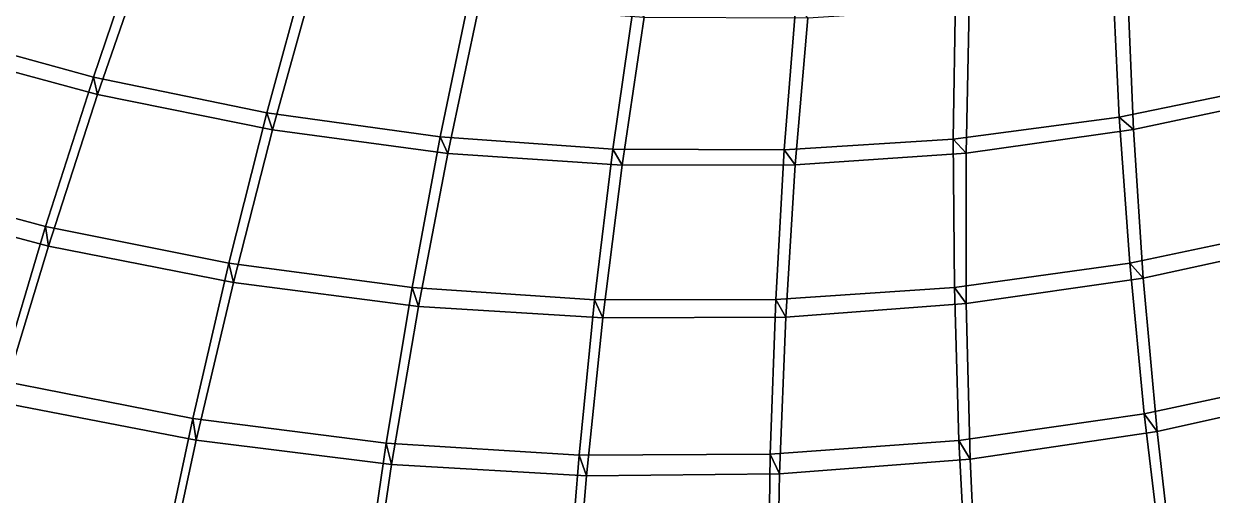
# Model space of a CAD drawing. Header units: metres. Extents: x -2184624 to 1125696, y -1900362 to 1900362.
# Drawn here: x -551038 to -128531, y -1262434 to -1094813 of the extents above; entities that cross this region are included whole.
import ezdxf

# ---------------------------------------------------------------- set-up
doc = ezdxf.new("R2010")
doc.units = ezdxf.units.M

msp = doc.modelspace()

# ---------------------------------------------------------------- linework, layer by layer
at = {"layer": '1'}
for points in [[(-508812.5, -1062348.4, 437059.47), (-526291.1, -1113743.9, 423309.38), (-587549.2, -1096921.9, 432431), (-566747.8, -1046106.9, 446684.44)], [(-506846.06, -1067899.6, 457030.66), (-524790.5, -1120011.6, 443425.56), (-586636.94, -1103269.4, 452347.88), (-565340.56, -1051754.6, 466459.38)], [(-450552.7, -1074679.1, 427025.7), (-464684.62, -1126438.5, 413800.25), (-526291.1, -1113743.9, 423309.38), (-508812.5, -1062348.4, 437059.47)], [(-526291.1, -1113743.9, 423309.38), (-524790.5, -1120011.6, 443425.56), (-506846.06, -1067899.6, 457030.66), (-508812.5, -1062348.4, 437059.47)], [(-508812.5, -1062348.4, 437059.47), (-506846.06, -1067899.6, 457030.66), (-524790.5, -1120011.6, 443425.56), (-526291.1, -1113743.9, 423309.38)], [(-448017.5, -1080079.6, 447202.44), (-462586.44, -1132570.5, 434125.5), (-524790.5, -1120011.6, 443425.56), (-506846.06, -1067899.6, 457030.66)], [(-109656.336, -1066810.4, 357260.38), (-104064.37, -1116166.2, 347641.1), (-161611.16, -1127977.4, 359886.56), (-164037.08, -1077679.6, 370163.75)], [(-103670.945, -1069950.1, 378853.94), (-98371.65, -1120092.5, 369424.4), (-156500.22, -1132458.1, 381403.62), (-158614.89, -1081379.4, 391501.3)], [(-392240.94, -1083081.2, 416571.97), (-403016.78, -1134985.9, 403892.1), (-464684.62, -1126438.5, 413800.25), (-450552.7, -1074679.1, 427025.7)], [(-464684.62, -1126438.5, 413800.25), (-462586.44, -1132570.5, 434125.5), (-448017.5, -1080079.6, 447202.44), (-450552.7, -1074679.1, 427025.7)], [(-450552.7, -1074679.1, 427025.7), (-448017.5, -1080079.6, 447202.44), (-462586.44, -1132570.5, 434125.5), (-464684.62, -1126438.5, 413800.25)], [(-389130.2, -1088273, 436963.4), (-400314.9, -1140922.4, 424436.28), (-462586.44, -1132570.5, 434125.5), (-448017.5, -1080079.6, 447202.44)], [(-164037.08, -1077679.6, 370163.75), (-161611.16, -1127977.4, 359886.56), (-220579.12, -1135833.5, 371597.06), (-219769.44, -1084807.8, 382509.06)], [(-158614.89, -1081379.4, 391501.3), (-156500.22, -1132458.1, 381403.62), (-216062.31, -1140787.8, 392856.7), (-214919.94, -1088987.8, 403597.7)], [(-161611.16, -1127977.4, 359886.56), (-156500.22, -1132458.1, 381403.62), (-158614.89, -1081379.4, 391501.3), (-164037.08, -1077679.6, 370163.75)], [(-164037.08, -1077679.6, 370163.75), (-158614.89, -1081379.4, 391501.3), (-156500.22, -1132458.1, 381403.62), (-161611.16, -1127977.4, 359886.56)], [(-334153.5, -1087555.1, 405682.94), (-341579.9, -1139385.5, 393569.97), (-403016.78, -1134985.9, 403892.1), (-392240.94, -1083081.2, 416571.97)], [(-403016.78, -1134985.9, 403892.1), (-400314.9, -1140922.4, 424436.28), (-389130.2, -1088273, 436963.4), (-392240.94, -1083081.2, 416571.97)], [(-392240.94, -1083081.2, 416571.97), (-389130.2, -1088273, 436963.4), (-400314.9, -1140922.4, 424436.28), (-403016.78, -1134985.9, 403892.1)], [(-219769.44, -1084807.8, 382509.06), (-220579.12, -1135833.5, 371597.06), (-280668.34, -1139655.2, 382813.84), (-276569.25, -1088118.5, 394337.4)], [(-220579.12, -1135833.5, 371597.06), (-216062.31, -1140787.8, 392856.7), (-214919.94, -1088987.8, 403597.7), (-219769.44, -1084807.8, 382509.06)], [(-219769.44, -1084807.8, 382509.06), (-214919.94, -1088987.8, 403597.7), (-216062.31, -1140787.8, 392856.7), (-220579.12, -1135833.5, 371597.06)], [(-330463.12, -1092476.6, 426298.06), (-338271.4, -1145063.2, 414342.97), (-400314.9, -1140922.4, 424436.28), (-389130.2, -1088273, 436963.4)], [(-276569.25, -1088118.5, 394337.4), (-280668.34, -1139655.2, 382813.84), (-341579.9, -1139385.5, 393569.97), (-334153.5, -1087555.1, 405682.94)], [(-341579.9, -1139385.5, 393569.97), (-338271.4, -1145063.2, 414342.97), (-330463.12, -1092476.6, 426298.06), (-334153.5, -1087555.1, 405682.94)], [(-334153.5, -1087555.1, 405682.94), (-330463.12, -1092476.6, 426298.06), (-338271.4, -1145063.2, 414342.97), (-341579.9, -1139385.5, 393569.97)], [(-280668.34, -1139655.2, 382813.84), (-276753.66, -1145007, 403825.34), (-272298.2, -1092704.2, 415185.1), (-276569.25, -1088118.5, 394337.4)], [(-276569.25, -1088118.5, 394337.4), (-272298.2, -1092704.2, 415185.1), (-276753.66, -1145007, 403825.34), (-280668.34, -1139655.2, 382813.84)], [(-214919.94, -1088987.8, 403597.7), (-216062.31, -1140787.8, 392856.7), (-276753.66, -1145007, 403825.34), (-272298.2, -1092704.2, 415185.1)], [(-272298.2, -1092704.2, 415185.1), (-276753.66, -1145007, 403825.34), (-338271.4, -1145063.2, 414342.97), (-330463.12, -1092476.6, 426298.06)], [(-526291.1, -1113743.9, 423309.38), (-543253.3, -1166847, 406751.6), (-607959.7, -1149422.6, 415319.97), (-587549.2, -1096921.9, 432431)], [(-526291.1, -1113743.9, 423309.38), (-524790.5, -1120011.6, 443425.56), (-586636.94, -1103269.4, 452347.88), (-587549.2, -1096921.9, 432431)], [(-587549.2, -1096921.9, 432431), (-586636.94, -1103269.4, 452347.88), (-524790.5, -1120011.6, 443425.56), (-526291.1, -1113743.9, 423309.38)], [(-524790.5, -1120011.6, 443425.56), (-542211.56, -1173880.5, 427034.34), (-607539.44, -1156518.6, 435401.16), (-586636.94, -1103269.4, 452347.88)], [(-464684.62, -1126438.5, 413800.25), (-478170.75, -1179918.4, 397818.88), (-543253.3, -1166847, 406751.6), (-526291.1, -1113743.9, 423309.38)], [(-543253.3, -1166847, 406751.6), (-542211.56, -1173880.5, 427034.34), (-524790.5, -1120011.6, 443425.56), (-526291.1, -1113743.9, 423309.38)], [(-526291.1, -1113743.9, 423309.38), (-524790.5, -1120011.6, 443425.56), (-542211.56, -1173880.5, 427034.34), (-543253.3, -1166847, 406751.6)], [(-464684.62, -1126438.5, 413800.25), (-462586.44, -1132570.5, 434125.5), (-524790.5, -1120011.6, 443425.56), (-526291.1, -1113743.9, 423309.38)], [(-526291.1, -1113743.9, 423309.38), (-524790.5, -1120011.6, 443425.56), (-462586.44, -1132570.5, 434125.5), (-464684.62, -1126438.5, 413800.25)], [(-104064.37, -1116166.2, 347641.1), (-98371.65, -1120092.5, 369424.4), (-156500.22, -1132458.1, 381403.62), (-161611.16, -1127977.4, 359886.56)], [(-104064.37, -1116166.2, 347641.1), (-97007.88, -1167137, 335632.28), (-157860.11, -1179931.2, 347150.3), (-161611.16, -1127977.4, 359886.56)], [(-161611.16, -1127977.4, 359886.56), (-156500.22, -1132458.1, 381403.62), (-98371.65, -1120092.5, 369424.4), (-104064.37, -1116166.2, 347641.1)], [(-462586.44, -1132570.5, 434125.5), (-476498.88, -1186831.1, 418313.5), (-542211.56, -1173880.5, 427034.34), (-524790.5, -1120011.6, 443425.56)], [(-98371.65, -1120092.5, 369424.4), (-91574.68, -1171895.8, 357619.28), (-153030.92, -1185240, 368862.3), (-156500.22, -1132458.1, 381403.62)], [(-403016.78, -1134985.9, 403892.1), (-413015.28, -1188616.1, 388510.4), (-478170.75, -1179918.4, 397818.88), (-464684.62, -1126438.5, 413800.25)], [(-478170.75, -1179918.4, 397818.88), (-476498.88, -1186831.1, 418313.5), (-462586.44, -1132570.5, 434125.5), (-464684.62, -1126438.5, 413800.25)], [(-464684.62, -1126438.5, 413800.25), (-462586.44, -1132570.5, 434125.5), (-476498.88, -1186831.1, 418313.5), (-478170.75, -1179918.4, 397818.88)], [(-403016.78, -1134985.9, 403892.1), (-400314.9, -1140922.4, 424436.28), (-462586.44, -1132570.5, 434125.5), (-464684.62, -1126438.5, 413800.25)], [(-464684.62, -1126438.5, 413800.25), (-462586.44, -1132570.5, 434125.5), (-400314.9, -1140922.4, 424436.28), (-403016.78, -1134985.9, 403892.1)], [(-161611.16, -1127977.4, 359886.56), (-156500.22, -1132458.1, 381403.62), (-216062.31, -1140787.8, 392856.7), (-220579.12, -1135833.5, 371597.06)], [(-161611.16, -1127977.4, 359886.56), (-157860.11, -1179931.2, 347150.3), (-220202.84, -1188546.4, 358160.97), (-220579.12, -1135833.5, 371597.06)], [(-220579.12, -1135833.5, 371597.06), (-216062.31, -1140787.8, 392856.7), (-156500.22, -1132458.1, 381403.62), (-161611.16, -1127977.4, 359886.56)], [(-157860.11, -1179931.2, 347150.3), (-153030.92, -1185240, 368862.3), (-156500.22, -1132458.1, 381403.62), (-161611.16, -1127977.4, 359886.56)], [(-161611.16, -1127977.4, 359886.56), (-156500.22, -1132458.1, 381403.62), (-153030.92, -1185240, 368862.3), (-157860.11, -1179931.2, 347150.3)], [(-400314.9, -1140922.4, 424436.28), (-410707.84, -1195346.4, 409227.28), (-476498.88, -1186831.1, 418313.5), (-462586.44, -1132570.5, 434125.5)], [(-341579.9, -1139385.5, 393569.97), (-348094.56, -1192937.8, 378812.2), (-413015.28, -1188616.1, 388510.4), (-403016.78, -1134985.9, 403892.1)], [(-413015.28, -1188616.1, 388510.4), (-410707.84, -1195346.4, 409227.28), (-400314.9, -1140922.4, 424436.28), (-403016.78, -1134985.9, 403892.1)], [(-403016.78, -1134985.9, 403892.1), (-400314.9, -1140922.4, 424436.28), (-410707.84, -1195346.4, 409227.28), (-413015.28, -1188616.1, 388510.4)], [(-341579.9, -1139385.5, 393569.97), (-338271.4, -1145063.2, 414342.97), (-400314.9, -1140922.4, 424436.28), (-403016.78, -1134985.9, 403892.1)], [(-403016.78, -1134985.9, 403892.1), (-400314.9, -1140922.4, 424436.28), (-338271.4, -1145063.2, 414342.97), (-341579.9, -1139385.5, 393569.97)], [(-220579.12, -1135833.5, 371597.06), (-220202.84, -1188546.4, 358160.97), (-283719.38, -1192901.6, 368704.22), (-280668.34, -1139655.2, 382813.84)], [(-220579.12, -1135833.5, 371597.06), (-216062.31, -1140787.8, 392856.7), (-276753.66, -1145007, 403825.34), (-280668.34, -1139655.2, 382813.84)], [(-280668.34, -1139655.2, 382813.84), (-276753.66, -1145007, 403825.34), (-216062.31, -1140787.8, 392856.7), (-220579.12, -1135833.5, 371597.06)], [(-220202.84, -1188546.4, 358160.97), (-215992.84, -1194322.6, 379608.28), (-216062.31, -1140787.8, 392856.7), (-220579.12, -1135833.5, 371597.06)], [(-220579.12, -1135833.5, 371597.06), (-216062.31, -1140787.8, 392856.7), (-215992.84, -1194322.6, 379608.28), (-220202.84, -1188546.4, 358160.97)], [(-156500.22, -1132458.1, 381403.62), (-153030.92, -1185240, 368862.3), (-215992.84, -1194322.6, 379608.28), (-216062.31, -1140787.8, 392856.7)], [(-280668.34, -1139655.2, 382813.84), (-283719.38, -1192901.6, 368704.22), (-348094.56, -1192937.8, 378812.2), (-341579.9, -1139385.5, 393569.97)], [(-348094.56, -1192937.8, 378812.2), (-345149.7, -1199420.5, 399761.94), (-338271.4, -1145063.2, 414342.97), (-341579.9, -1139385.5, 393569.97)], [(-341579.9, -1139385.5, 393569.97), (-338271.4, -1145063.2, 414342.97), (-345149.7, -1199420.5, 399761.94), (-348094.56, -1192937.8, 378812.2)], [(-280668.34, -1139655.2, 382813.84), (-276753.66, -1145007, 403825.34), (-338271.4, -1145063.2, 414342.97), (-341579.9, -1139385.5, 393569.97)], [(-341579.9, -1139385.5, 393569.97), (-338271.4, -1145063.2, 414342.97), (-276753.66, -1145007, 403825.34), (-280668.34, -1139655.2, 382813.84)], [(-283719.38, -1192901.6, 368704.22), (-280138.94, -1199067.6, 389897.4), (-276753.66, -1145007, 403825.34), (-280668.34, -1139655.2, 382813.84)], [(-280668.34, -1139655.2, 382813.84), (-276753.66, -1145007, 403825.34), (-280138.94, -1199067.6, 389897.4), (-283719.38, -1192901.6, 368704.22)], [(-338271.4, -1145063.2, 414342.97), (-345149.7, -1199420.5, 399761.94), (-410707.84, -1195346.4, 409227.28), (-400314.9, -1140922.4, 424436.28)], [(-216062.31, -1140787.8, 392856.7), (-215992.84, -1194322.6, 379608.28), (-280138.94, -1199067.6, 389897.4), (-276753.66, -1145007, 403825.34)], [(-276753.66, -1145007, 403825.34), (-280138.94, -1199067.6, 389897.4), (-345149.7, -1199420.5, 399761.94), (-338271.4, -1145063.2, 414342.97)], [(-543253.3, -1166847, 406751.6), (-559641.06, -1221640.2, 387212.28), (-627921.75, -1203592, 395178.25), (-607959.7, -1149422.6, 415319.97)], [(-543253.3, -1166847, 406751.6), (-542211.56, -1173880.5, 427034.34), (-607539.44, -1156518.6, 435401.16), (-607959.7, -1149422.6, 415319.97)], [(-607959.7, -1149422.6, 415319.97), (-607539.44, -1156518.6, 435401.16), (-542211.56, -1173880.5, 427034.34), (-543253.3, -1166847, 406751.6)], [(-542211.56, -1173880.5, 427034.34), (-559053.44, -1229495.5, 407686.6), (-627993, -1211492.2, 415449.5), (-607539.44, -1156518.6, 435401.16)], [(-478170.75, -1179918.4, 397818.88), (-490953.12, -1235102.8, 378906.84), (-559641.06, -1221640.2, 387212.28), (-543253.3, -1166847, 406751.6)], [(-559641.06, -1221640.2, 387212.28), (-559053.44, -1229495.5, 407686.6), (-542211.56, -1173880.5, 427034.34), (-543253.3, -1166847, 406751.6)], [(-543253.3, -1166847, 406751.6), (-542211.56, -1173880.5, 427034.34), (-559053.44, -1229495.5, 407686.6), (-559641.06, -1221640.2, 387212.28)], [(-478170.75, -1179918.4, 397818.88), (-476498.88, -1186831.1, 418313.5), (-542211.56, -1173880.5, 427034.34), (-543253.3, -1166847, 406751.6)], [(-543253.3, -1166847, 406751.6), (-542211.56, -1173880.5, 427034.34), (-476498.88, -1186831.1, 418313.5), (-478170.75, -1179918.4, 397818.88)], [(-97007.88, -1167137, 335632.28), (-91574.68, -1171895.8, 357619.28), (-153030.92, -1185240, 368862.3), (-157860.11, -1179931.2, 347150.3)], [(-97007.88, -1167137, 335632.28), (-88411.805, -1219708.5, 321054.75), (-152713.89, -1233526.2, 331777.22), (-157860.11, -1179931.2, 347150.3)], [(-157860.11, -1179931.2, 347150.3), (-153030.92, -1185240, 368862.3), (-91574.68, -1171895.8, 357619.28), (-97007.88, -1167137, 335632.28)], [(-476498.88, -1186831.1, 418313.5), (-489698.38, -1242852.5, 399594.84), (-559053.44, -1229495.5, 407686.6), (-542211.56, -1173880.5, 427034.34)], [(-91574.68, -1171895.8, 357619.28), (-83203.54, -1225352.5, 343262.38), (-148135.95, -1239716.5, 353702.53), (-153030.92, -1185240, 368862.3)], [(-413015.28, -1188616.1, 388510.4), (-422177.1, -1243956.1, 370251.7), (-490953.12, -1235102.8, 378906.84), (-478170.75, -1179918.4, 397818.88)], [(-490953.12, -1235102.8, 378906.84), (-489698.38, -1242852.5, 399594.84), (-476498.88, -1186831.1, 418313.5), (-478170.75, -1179918.4, 397818.88)], [(-478170.75, -1179918.4, 397818.88), (-476498.88, -1186831.1, 418313.5), (-489698.38, -1242852.5, 399594.84), (-490953.12, -1235102.8, 378906.84)], [(-413015.28, -1188616.1, 388510.4), (-410707.84, -1195346.4, 409227.28), (-476498.88, -1186831.1, 418313.5), (-478170.75, -1179918.4, 397818.88)], [(-478170.75, -1179918.4, 397818.88), (-476498.88, -1186831.1, 418313.5), (-410707.84, -1195346.4, 409227.28), (-413015.28, -1188616.1, 388510.4)], [(-157860.11, -1179931.2, 347150.3), (-153030.92, -1185240, 368862.3), (-215992.84, -1194322.6, 379608.28), (-220202.84, -1188546.4, 358160.97)], [(-157860.11, -1179931.2, 347150.3), (-152713.89, -1233526.2, 331777.22), (-218574.17, -1242932, 342023.34), (-220202.84, -1188546.4, 358160.97)], [(-220202.84, -1188546.4, 358160.97), (-215992.84, -1194322.6, 379608.28), (-153030.92, -1185240, 368862.3), (-157860.11, -1179931.2, 347150.3)], [(-152713.89, -1233526.2, 331777.22), (-148135.95, -1239716.5, 353702.53), (-153030.92, -1185240, 368862.3), (-157860.11, -1179931.2, 347150.3)], [(-157860.11, -1179931.2, 347150.3), (-153030.92, -1185240, 368862.3), (-148135.95, -1239716.5, 353702.53), (-152713.89, -1233526.2, 331777.22)], [(-410707.84, -1195346.4, 409227.28), (-420250.6, -1251536.1, 391164.38), (-489698.38, -1242852.5, 399594.84), (-476498.88, -1186831.1, 418313.5)], [(-153030.92, -1185240, 368862.3), (-148135.95, -1239716.5, 353702.53), (-214644.7, -1249584.2, 363678.03), (-215992.84, -1194322.6, 379608.28)], [(-348094.56, -1192937.8, 378812.2), (-353636.62, -1248196.6, 361232.94), (-422177.1, -1243956.1, 370251.7), (-413015.28, -1188616.1, 388510.4)], [(-422177.1, -1243956.1, 370251.7), (-420250.6, -1251536.1, 391164.38), (-410707.84, -1195346.4, 409227.28), (-413015.28, -1188616.1, 388510.4)], [(-413015.28, -1188616.1, 388510.4), (-410707.84, -1195346.4, 409227.28), (-420250.6, -1251536.1, 391164.38), (-422177.1, -1243956.1, 370251.7)], [(-348094.56, -1192937.8, 378812.2), (-345149.7, -1199420.5, 399761.94), (-410707.84, -1195346.4, 409227.28), (-413015.28, -1188616.1, 388510.4)], [(-413015.28, -1188616.1, 388510.4), (-410707.84, -1195346.4, 409227.28), (-345149.7, -1199420.5, 399761.94), (-348094.56, -1192937.8, 378812.2)], [(-220202.84, -1188546.4, 358160.97), (-218574.17, -1242932, 342023.34), (-285659.03, -1247842, 351831.75), (-283719.38, -1192901.6, 368704.22)], [(-220202.84, -1188546.4, 358160.97), (-215992.84, -1194322.6, 379608.28), (-280138.94, -1199067.6, 389897.4), (-283719.38, -1192901.6, 368704.22)], [(-283719.38, -1192901.6, 368704.22), (-280138.94, -1199067.6, 389897.4), (-215992.84, -1194322.6, 379608.28), (-220202.84, -1188546.4, 358160.97)], [(-218574.17, -1242932, 342023.34), (-214644.7, -1249584.2, 363678.03), (-215992.84, -1194322.6, 379608.28), (-220202.84, -1188546.4, 358160.97)], [(-220202.84, -1188546.4, 358160.97), (-215992.84, -1194322.6, 379608.28), (-214644.7, -1249584.2, 363678.03), (-218574.17, -1242932, 342023.34)], [(-345149.7, -1199420.5, 399761.94), (-351037.62, -1255539.9, 382381.5), (-420250.6, -1251536.1, 391164.38), (-410707.84, -1195346.4, 409227.28)], [(-283719.38, -1192901.6, 368704.22), (-285659.03, -1247842, 351831.75), (-353636.62, -1248196.6, 361232.94), (-348094.56, -1192937.8, 378812.2)], [(-353636.62, -1248196.6, 361232.94), (-351037.62, -1255539.9, 382381.5), (-345149.7, -1199420.5, 399761.94), (-348094.56, -1192937.8, 378812.2)], [(-348094.56, -1192937.8, 378812.2), (-345149.7, -1199420.5, 399761.94), (-351037.62, -1255539.9, 382381.5), (-353636.62, -1248196.6, 361232.94)], [(-283719.38, -1192901.6, 368704.22), (-280138.94, -1199067.6, 389897.4), (-345149.7, -1199420.5, 399761.94), (-348094.56, -1192937.8, 378812.2)], [(-348094.56, -1192937.8, 378812.2), (-345149.7, -1199420.5, 399761.94), (-280138.94, -1199067.6, 389897.4), (-283719.38, -1192901.6, 368704.22)], [(-285659.03, -1247842, 351831.75), (-282390.84, -1254877.2, 373227.62), (-280138.94, -1199067.6, 389897.4), (-283719.38, -1192901.6, 368704.22)], [(-283719.38, -1192901.6, 368704.22), (-280138.94, -1199067.6, 389897.4), (-282390.84, -1254877.2, 373227.62), (-285659.03, -1247842, 351831.75)], [(-215992.84, -1194322.6, 379608.28), (-214644.7, -1249584.2, 363678.03), (-282390.84, -1254877.2, 373227.62), (-280138.94, -1199067.6, 389897.4)], [(-280138.94, -1199067.6, 389897.4), (-282390.84, -1254877.2, 373227.62), (-351037.62, -1255539.9, 382381.5), (-345149.7, -1199420.5, 399761.94)], [(-88411.805, -1219708.5, 321054.75), (-83203.54, -1225352.5, 343262.38), (-148135.95, -1239716.5, 353702.53), (-152713.89, -1233526.2, 331777.22)], [(-88411.805, -1219708.5, 321054.75), (-78215.086, -1273855.1, 303718.06), (-146114.86, -1288736.6, 313577.88), (-152713.89, -1233526.2, 331777.22)], [(-152713.89, -1233526.2, 331777.22), (-148135.95, -1239716.5, 353702.53), (-83203.54, -1225352.5, 343262.38), (-88411.805, -1219708.5, 321054.75)], [(-490953.12, -1235102.8, 378906.84), (-502978.56, -1291958.9, 356882), (-575400.56, -1278090.5, 364510.66), (-559641.06, -1221640.2, 387212.28)], [(-490953.12, -1235102.8, 378906.84), (-489698.38, -1242852.5, 399594.84), (-559053.44, -1229495.5, 407686.6), (-559641.06, -1221640.2, 387212.28)], [(-559641.06, -1221640.2, 387212.28), (-559053.44, -1229495.5, 407686.6), (-489698.38, -1242852.5, 399594.84), (-490953.12, -1235102.8, 378906.84)], [(-83203.54, -1225352.5, 343262.38), (-73195.38, -1280443.9, 326166.44), (-141756.48, -1295868.9, 335738.25), (-148135.95, -1239716.5, 353702.53)], [(-489698.38, -1242852.5, 399594.84), (-502133.5, -1300609.9, 377791.12), (-575264.44, -1286832, 385205.03), (-559053.44, -1229495.5, 407686.6)], [(-152713.89, -1233526.2, 331777.22), (-148135.95, -1239716.5, 353702.53), (-214644.7, -1249584.2, 363678.03), (-218574.17, -1242932, 342023.34)], [(-152713.89, -1233526.2, 331777.22), (-146114.86, -1288736.6, 313577.88), (-215638, -1298962.9, 322996.03), (-218574.17, -1242932, 342023.34)], [(-218574.17, -1242932, 342023.34), (-214644.7, -1249584.2, 363678.03), (-148135.95, -1239716.5, 353702.53), (-152713.89, -1233526.2, 331777.22)], [(-146114.86, -1288736.6, 313577.88), (-141756.48, -1295868.9, 335738.25), (-148135.95, -1239716.5, 353702.53), (-152713.89, -1233526.2, 331777.22)], [(-152713.89, -1233526.2, 331777.22), (-148135.95, -1239716.5, 353702.53), (-141756.48, -1295868.9, 335738.25), (-146114.86, -1288736.6, 313577.88)], [(-422177.1, -1243956.1, 370251.7), (-430448.9, -1300974.2, 348932.1), (-502978.56, -1291958.9, 356882), (-490953.12, -1235102.8, 378906.84)], [(-502978.56, -1291958.9, 356882), (-502133.5, -1300609.9, 377791.12), (-489698.38, -1242852.5, 399594.84), (-490953.12, -1235102.8, 378906.84)], [(-490953.12, -1235102.8, 378906.84), (-489698.38, -1242852.5, 399594.84), (-502133.5, -1300609.9, 377791.12), (-502978.56, -1291958.9, 356882)], [(-422177.1, -1243956.1, 370251.7), (-420250.6, -1251536.1, 391164.38), (-489698.38, -1242852.5, 399594.84), (-490953.12, -1235102.8, 378906.84)], [(-490953.12, -1235102.8, 378906.84), (-489698.38, -1242852.5, 399594.84), (-420250.6, -1251536.1, 391164.38), (-422177.1, -1243956.1, 370251.7)], [(-148135.95, -1239716.5, 353702.53), (-141756.48, -1295868.9, 335738.25), (-211962.12, -1306553.1, 344881.34), (-214644.7, -1249584.2, 363678.03)], [(-420250.6, -1251536.1, 391164.38), (-428890.97, -1309468.2, 370067.34), (-502133.5, -1300609.9, 377791.12), (-489698.38, -1242852.5, 399594.84)], [(-353636.62, -1248196.6, 361232.94), (-358152.88, -1305131.6, 340646.97), (-430448.9, -1300974.2, 348932.1), (-422177.1, -1243956.1, 370251.7)], [(-430448.9, -1300974.2, 348932.1), (-428890.97, -1309468.2, 370067.34), (-420250.6, -1251536.1, 391164.38), (-422177.1, -1243956.1, 370251.7)], [(-422177.1, -1243956.1, 370251.7), (-420250.6, -1251536.1, 391164.38), (-428890.97, -1309468.2, 370067.34), (-430448.9, -1300974.2, 348932.1)], [(-353636.62, -1248196.6, 361232.94), (-351037.62, -1255539.9, 382381.5), (-420250.6, -1251536.1, 391164.38), (-422177.1, -1243956.1, 370251.7)], [(-422177.1, -1243956.1, 370251.7), (-420250.6, -1251536.1, 391164.38), (-351037.62, -1255539.9, 382381.5), (-353636.62, -1248196.6, 361232.94)], [(-218574.17, -1242932, 342023.34), (-215638, -1298962.9, 322996.03), (-286433.6, -1304448.5, 332009.28), (-285659.03, -1247842, 351831.75)], [(-218574.17, -1242932, 342023.34), (-214644.7, -1249584.2, 363678.03), (-282390.84, -1254877.2, 373227.62), (-285659.03, -1247842, 351831.75)], [(-285659.03, -1247842, 351831.75), (-282390.84, -1254877.2, 373227.62), (-214644.7, -1249584.2, 363678.03), (-218574.17, -1242932, 342023.34)], [(-215638, -1298962.9, 322996.03), (-211962.12, -1306553.1, 344881.34), (-214644.7, -1249584.2, 363678.03), (-218574.17, -1242932, 342023.34)], [(-218574.17, -1242932, 342023.34), (-214644.7, -1249584.2, 363678.03), (-211962.12, -1306553.1, 344881.34), (-215638, -1298962.9, 322996.03)], [(-285659.03, -1247842, 351831.75), (-286433.6, -1304448.5, 332009.28), (-358152.88, -1305131.6, 340646.97), (-353636.62, -1248196.6, 361232.94)], [(-358152.88, -1305131.6, 340646.97), (-355882.38, -1313398.9, 362020.03), (-351037.62, -1255539.9, 382381.5), (-353636.62, -1248196.6, 361232.94)], [(-353636.62, -1248196.6, 361232.94), (-351037.62, -1255539.9, 382381.5), (-355882.38, -1313398.9, 362020.03), (-358152.88, -1305131.6, 340646.97)], [(-285659.03, -1247842, 351831.75), (-282390.84, -1254877.2, 373227.62), (-351037.62, -1255539.9, 382381.5), (-353636.62, -1248196.6, 361232.94)], [(-353636.62, -1248196.6, 361232.94), (-351037.62, -1255539.9, 382381.5), (-282390.84, -1254877.2, 373227.62), (-285659.03, -1247842, 351831.75)], [(-286433.6, -1304448.5, 332009.28), (-283455.47, -1312415.8, 353632.28), (-282390.84, -1254877.2, 373227.62), (-285659.03, -1247842, 351831.75)], [(-285659.03, -1247842, 351831.75), (-282390.84, -1254877.2, 373227.62), (-283455.47, -1312415.8, 353632.28), (-286433.6, -1304448.5, 332009.28)], [(-214644.7, -1249584.2, 363678.03), (-211962.12, -1306553.1, 344881.34), (-283455.47, -1312415.8, 353632.28), (-282390.84, -1254877.2, 373227.62)], [(-351037.62, -1255539.9, 382381.5), (-355882.38, -1313398.9, 362020.03), (-428890.97, -1309468.2, 370067.34), (-420250.6, -1251536.1, 391164.38)], [(-282390.84, -1254877.2, 373227.62), (-283455.47, -1312415.8, 353632.28), (-355882.38, -1313398.9, 362020.03), (-351037.62, -1255539.9, 382381.5)]]:
    msp.add_3dface(points, dxfattribs=at)

doc.saveas('drawing.dxf')
